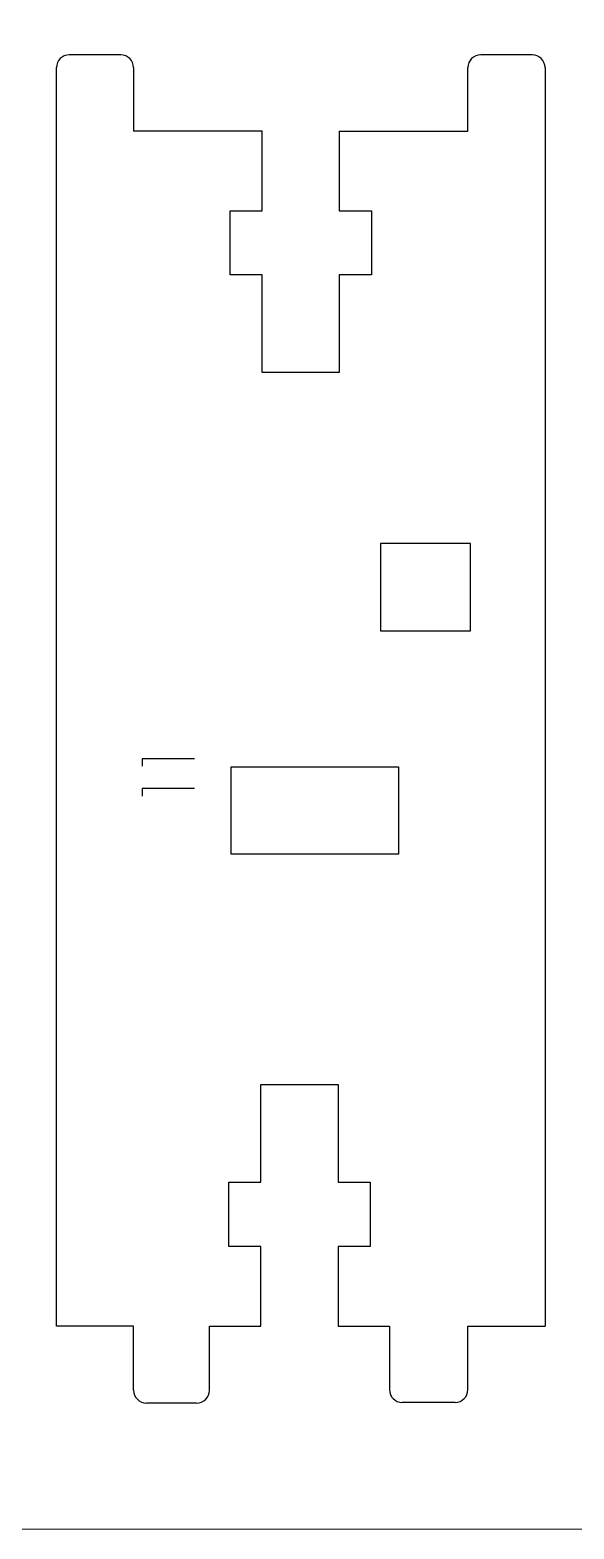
# Model space of a CAD drawing. Header units: centimetres. Extents: x -24 to 24.1, y -20.7 to 0.5.
# Drawn here: x -14.97 to -12.86, y -20.71 to -14.88 of the extents above; entities that cross this region are included whole.
import ezdxf

# ---------------------------------------------------------------- set-up
doc = ezdxf.new("R2010")
doc.units = ezdxf.units.CM
doc.header["$MEASUREMENT"] = 0
for name, color, linetype in [('First Cuts', 1, 'Continuous'), ('Layer 1', 7, 'Continuous'), ('Vector Etch', 5, 'Continuous')]:
    doc.layers.add(name, color=color, linetype=linetype)

msp = doc.modelspace()

# ---------------------------------------------------------------- linework, layer by layer
at = {"layer": 'First Cuts'}
for points in [[(-13.26163, -17.21724), (-13.26163, -16.87724), (-13.61163, -16.87724), (-13.61163, -17.21724)], [(-13.54163, -17.74681), (-13.54163, -18.0868), (-14.19163, -18.0868), (-14.19163, -17.74681)]]:
    msp.add_lwpolyline(points, close=True, dxfattribs=at)
at = {"layer": 'Layer 1', "color": 3}
for p, q in [((-14.62163, -14.97455), (-14.8216, -14.97455)), ((-13.02163, -14.97455), (-13.22163, -14.97455)), ((-14.8716, -19.92452), (-14.8716, -15.02455)), ((-14.57163, -15.02455), (-14.57163, -15.27181)), ((-13.27163, -15.27181), (-13.27163, -15.02455)), ((-12.97163, -15.02455), (-12.97163, -19.92452)), ((-14.07163, -15.27181), (-14.57163, -15.27181)), ((-14.07163, -15.58181), (-14.07163, -15.27181)), ((-13.77162, -15.27181), (-13.27163, -15.27181)), ((-13.77162, -15.27181), (-13.77162, -15.58181)), ((-14.19663, -15.83181), (-14.19663, -15.58181)), ((-14.19663, -15.58181), (-14.07163, -15.58181)), ((-13.77162, -15.58181), (-13.64662, -15.58181)), ((-13.64662, -15.58181), (-13.64662, -15.83181)), ((-14.07163, -15.83181), (-14.19663, -15.83181)), ((-14.07163, -16.21181), (-14.07163, -15.83181)), ((-13.64662, -15.83181), (-13.77162, -15.83181)), ((-13.77162, -15.83181), (-13.77162, -16.21181)), ((-13.77162, -16.21181), (-14.07163, -16.21181)), ((-14.07655, -19.36452), (-14.07655, -18.98452)), ((-14.07655, -18.98452), (-13.77654, -18.98452)), ((-13.77654, -18.98452), (-13.77654, -19.36452)), ((-14.20155, -19.61452), (-14.20155, -19.36452)), ((-14.20155, -19.36452), (-14.07655, -19.36452)), ((-13.77654, -19.36452), (-13.65154, -19.36452)), ((-13.65154, -19.36452), (-13.65154, -19.61452)), ((-14.07655, -19.61452), (-14.20155, -19.61452)), ((-14.07655, -19.92452), (-14.07655, -19.61452)), ((-13.65154, -19.61452), (-13.77654, -19.61452)), ((-13.77654, -19.61452), (-13.77654, -19.92452)), ((-14.5716, -19.92452), (-14.8716, -19.92452)), ((-14.5716, -20.17452), (-14.5716, -19.92452)), ((-14.27654, -20.17452), (-14.27654, -19.92452)), ((-14.27654, -19.92452), (-14.07655, -19.92452)), ((-13.77654, -19.92452), (-13.57654, -19.92452)), ((-13.57654, -19.92452), (-13.57654, -20.17178)), ((-13.27163, -19.92452), (-12.97163, -19.92452)), ((-13.27163, -20.17178), (-13.27163, -19.92452)), ((-14.32654, -20.22452), (-14.5216, -20.22452)), ((-13.32163, -20.22178), (-13.52654, -20.22178))]:
    msp.add_line(p, q, dxfattribs=at)
at = {"layer": 'Layer 1', "color": 250, "lineweight": 9}
msp.add_lwpolyline([(-23.96322, -20.71493), (6.03678, -20.71493), (6.03678, -0.71493), (-23.96322, -0.71493), (-23.96322, -20.71493)], close=True, dxfattribs=at)
at = {"layer": 'Layer 1', "color": 3}
for centre, start, end in [((-14.8216, -15.02455), 90, 180), ((-14.62163, -15.02455), 0, 90), ((-13.22163, -15.02455), 90, 180), ((-13.02163, -15.02455), 0, 90), ((-14.5216, -20.17452), 180, 270), ((-14.32654, -20.17452), 270, 0), ((-13.52654, -20.17178), 180, 270), ((-13.32163, -20.17178), 270, 0)]:
    msp.add_arc(centre, 0.05, start, end, dxfattribs=at)
at = {"layer": 'Vector Etch'}
for p, q in [((-14.3347, -17.71602), (-14.5379, -17.71602)), ((-14.5379, -17.71602), (-14.5379, -17.74509)), ((-14.3347, -17.83201), (-14.5379, -17.83201)), ((-14.5379, -17.83201), (-14.5379, -17.86108))]:
    msp.add_line(p, q, dxfattribs=at)

doc.saveas('drawing.dxf')
